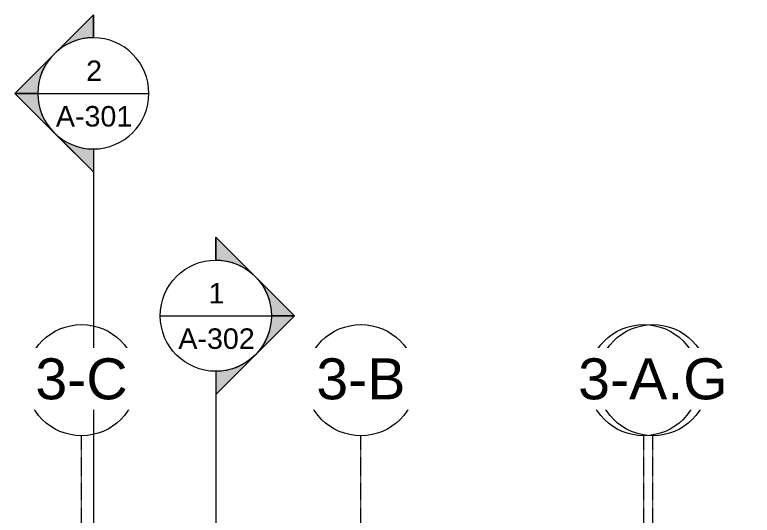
# Model space of a CAD drawing. Header units: inches. Extents: x -23227 to -2744, y -314 to 853.
# Drawn here: x -15766 to -15129, y 421 to 853 of the extents above; entities that cross this region are included whole.
import ezdxf

# ---------------------------------------------------------------- set-up
doc = ezdxf.new("R2010")
doc.units = ezdxf.units.IN
doc.header["$MEASUREMENT"] = 0
doc.linetypes.add('Grid Line 1_2_', pattern=[0.875, 0.5, -0.125, 0.125, -0.125])
for name, color, linetype, lineweight in [('G-ANNO-SYMB', 111, 'Continuous', 9), ('S-GRID', 1, 'Continuous', 9), ('S-GRID-IDEN', 1, 'Continuous', 9)]:
    doc.layers.add(name, color=color, linetype=linetype, lineweight=lineweight)
doc.styles.add('Arial_1', font='arial.ttf', dxfattribs={"height": 35.407186})
doc.styles.add('Arial_2', font='arial.ttf', dxfattribs={"height": 17.703593})

# ---------------------------------------------------------------- blocks, each defined once
blk = doc.blocks.new('Section - Section Head - Filled-1526-Section 8')
at = {"layer": 'G-ANNO-SYMB'}
h = blk.add_hatch(color=256, dxfattribs=at)
edge = h.paths.add_edge_path(flags=0)
edge.add_arc((-24148.84, 528), 48.06, 90, 132.0784, ccw=False)
edge.add_line((-24148.84, 576.06), (-24148.84, 595.88))
edge.add_line((-24148.84, 595.88), (-24181.04, 563.67))
h = blk.add_hatch(color=256, dxfattribs=at)
edge = h.paths.add_edge_path(flags=0)
edge.add_line((-24182.78, 561.94), (-24216.72, 528))
edge.add_line((-24216.72, 528), (-24196.84, 528))
edge.add_arc((-24148.84, 528), 48, 135, 180, ccw=False)
h = blk.add_hatch(color=256, dxfattribs=at)
edge = h.paths.add_edge_path(flags=0)
edge.add_arc((-24148.84, 528), 48, 180, 225, ccw=False)
edge.add_line((-24196.84, 528), (-24216.72, 528))
edge.add_line((-24216.72, 528), (-24182.78, 494.06))
h = blk.add_hatch(color=256, dxfattribs=at)
edge = h.paths.add_edge_path(flags=0)
edge.add_line((-24181.04, 492.33), (-24148.84, 460.12))
edge.add_line((-24148.84, 460.12), (-24148.84, 479.94))
edge.add_arc((-24148.84, 528), 48.06, 227.9216, 270, ccw=False)
for p, q in [((-24216.72, 528), (-24148.84, 595.88)), ((-24181.04, 563.67), (-24148.84, 595.88)), ((-24148.84, 576), (-24148.84, 595.88)), ((-24148.84, 595.88), (-24148.84, 576.06)), ((-24216.72, 528), (-24182.78, 561.94)), ((-24216.72, 528), (-24148.84, 460.12)), ((-24196.84, 528), (-24216.72, 528)), ((-24182.78, 494.06), (-24216.72, 528)), ((-24216.72, 528), (-24196.84, 528)), ((-24148.84, 460.12), (-24181.04, 492.33)), ((-24148.84, 480), (-24148.84, 460.12)), ((-24148.84, 479.94), (-24148.84, 460.12))]:
    blk.add_line(p, q, dxfattribs=at)
for radius, start, end in [(48, 90, 270), (48.06, 90, 132.0784), (48, 270, 90), (48, 135, 180), (48, 180, 225), (48.06, 227.9216, 270)]:
    blk.add_arc((-24148.84, 528), radius, start, end, dxfattribs=at)
blk = doc.blocks.new('Grid - Grid Head - Circle-14747-Section 8')
at = {"layer": 'S-GRID-IDEN'}
blk.add_circle((-23085.89, 537.49), 48, dxfattribs=at)

msp = doc.modelspace()

# ---------------------------------------------------------------- linework, layer by layer
at = {"layer": 'G-ANNO-SYMB'}
for p, q in [((-15745.7502, 785.15708), (-15649.7502, 785.15708)), ((-15697.7502, 737.15708), (-15697.7502, -79.66081)), ((-15639.98202, 593.15708), (-15543.98202, 593.15708)), ((-15591.98202, 545.15708), (-15591.98202, -79.66081))]:
    msp.add_line(p, q, dxfattribs=at)
at = {"layer": 'S-GRID', "linetype": 'Grid Line 1_2_'}
for p, q in [((-15707.94863, -273.16081), (-15707.94863, 489.49301)), ((-15466.69863, -273.16081), (-15466.69863, 489.49301)), ((-15222.44863, -273.16081), (-15222.44863, 489.49301)), ((-15214.44863, -273.16081), (-15214.44863, 489.49301))]:
    msp.add_line(p, q, dxfattribs=at)

# ---------------------------------------------------------------- block references
at = {"layer": 'G-ANNO-SYMB'}
msp.add_blockref('Section - Section Head - Filled-1526-Section 8', (8451.08511, 257.15708), dxfattribs=at)
at = {"layer": 'G-ANNO-SYMB', "extrusion": (0, 0, -1)}
msp.add_blockref('Section - Section Head - Filled-1526-Section 8', (39740.81733, 65.15708), dxfattribs=at)
at = {"layer": 'S-GRID-IDEN'}
for p in [(7377.9416, 0), (7619.1916, 0), (7863.4416, 0)]:
    msp.add_blockref('Grid - Grid Head - Circle-14747-Section 8', p, dxfattribs=at)

# ---------------------------------------------------------------- texts
at = {"layer": 'G-ANNO-SYMB', "attachment_point": 2, "line_spacing_factor": 0.938532, "style": 'Arial_2'}
for s, insert, char_height, width in [('2', (-15697.13546, 813.49532), 17.70359, 16.416), ('A-301', (-15697.13546, 774.22284), 17.703593, 78.624), ('1', (-15591.36728, 621.49532), 17.70359, 16.416), ('A-302', (-15591.36728, 582.22284), 17.703593, 78.624)]:
    msp.add_mtext(s, dxfattribs=dict(at, insert=insert, char_height=char_height, width=width))

# ---------------------------------------------------------------- next in the draw order: texts
at = {"layer": 'S-GRID-IDEN', "char_height": 35.407186, "attachment_point": 2, "line_spacing_factor": 0.938532, "style": 'Arial_1', "bg_fill": 3, "box_fill_scale": 1.25, "bg_fill_color": 0, "bg_fill_transparency": 0}
for s, insert, width in [('3-C', (-15707.95786, 556.36675), 94.608), ('3-B', (-15466.70786, 556.36675), 91.584), ('3-A', (-15222.45786, 556.36675), 91.584)]:
    msp.add_mtext(s, dxfattribs=dict(at, insert=insert, width=width))

# ---------------------------------------------------------------- next in the draw order: block references
at = {"layer": 'S-GRID-IDEN'}
msp.add_blockref('Grid - Grid Head - Circle-14747-Section 8', (7871.4416, 0), dxfattribs=at)

# ---------------------------------------------------------------- next in the draw order: texts
at = {"layer": 'S-GRID-IDEN', "insert": (-15214.45786, 556.36675), "char_height": 35.407186, "width": 153.792, "attachment_point": 2, "line_spacing_factor": 0.938532, "style": 'Arial_1', "bg_fill": 3, "box_fill_scale": 1.25, "bg_fill_color": 0, "bg_fill_transparency": 0}
msp.add_mtext('3-A.G', dxfattribs=at)

doc.saveas('drawing.dxf')
